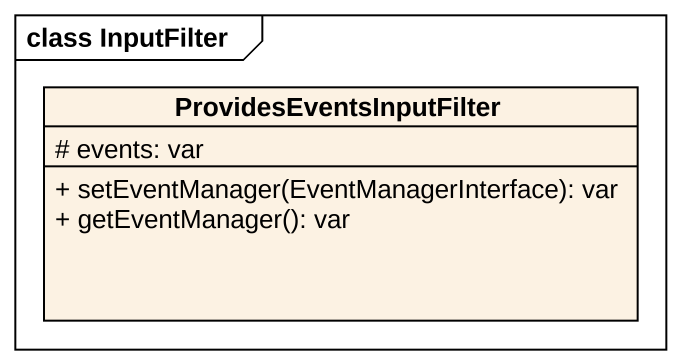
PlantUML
@startuml
mainframe class InputFilter
hide circle
hide empty members
skinparam classAttributeIconSize 0
class ProvidesEventsInputFilter {
  # events: var
  + setEventManager(EventManagerInterface): var
  + getEventManager(): var
}
@enduml
